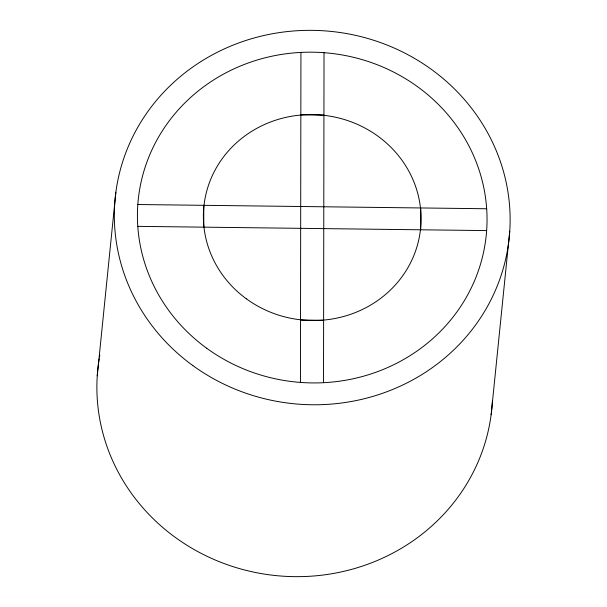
<?xml version="1.0" encoding="UTF-8"?>
<svg xmlns="http://www.w3.org/2000/svg" width="607" height="607" viewBox="0 0 607 607"><rect width="100%" height="100%" fill="white"/><g stroke="black" fill="none" stroke-linecap="round" stroke-linejoin="round"><path stroke-width="0.91" d="M203.755 227.162L203.785 205.318M300.435 382.418L300.935 52.414M323.523 382.698L324.024 52.695M420.674 229.795L420.704 207.951M97.249 375.816L115.861 192.237M491.139 414.763L509.751 231.184M300.844 114.814L323.933 115.095M137.827 204.521L486.67 208.755M137.789 226.358L486.639 230.592M300.533 320.018L323.614 320.299M492.444 400.362A198.003 187.1 5.8 0 1 274.994 575.497A198.003 187.1 5.8 0 1 99.199 358.752M99.495 356.969A198.003 187.1 5.8 0 1 99.821 355.186M206.737 348.274A174.899 165.271 5.8 0 0 485.691 239.924A174.899 165.271 5.8 0 0 244.264 64.471A174.899 165.271 5.8 0 0 206.737 348.274M246.298 298.765A108.903 102.902 5.8 0 0 420.196 231.775A108.903 102.902 5.8 0 0 270.198 122.128A108.903 102.902 5.8 0 0 246.298 298.765M192.806 365.543A198.003 187.1 5.8 0 0 508.598 242.876A198.003 187.1 5.8 0 0 235.288 44.25A198.003 187.1 5.8 0 0 192.806 365.543"/></g></svg>
